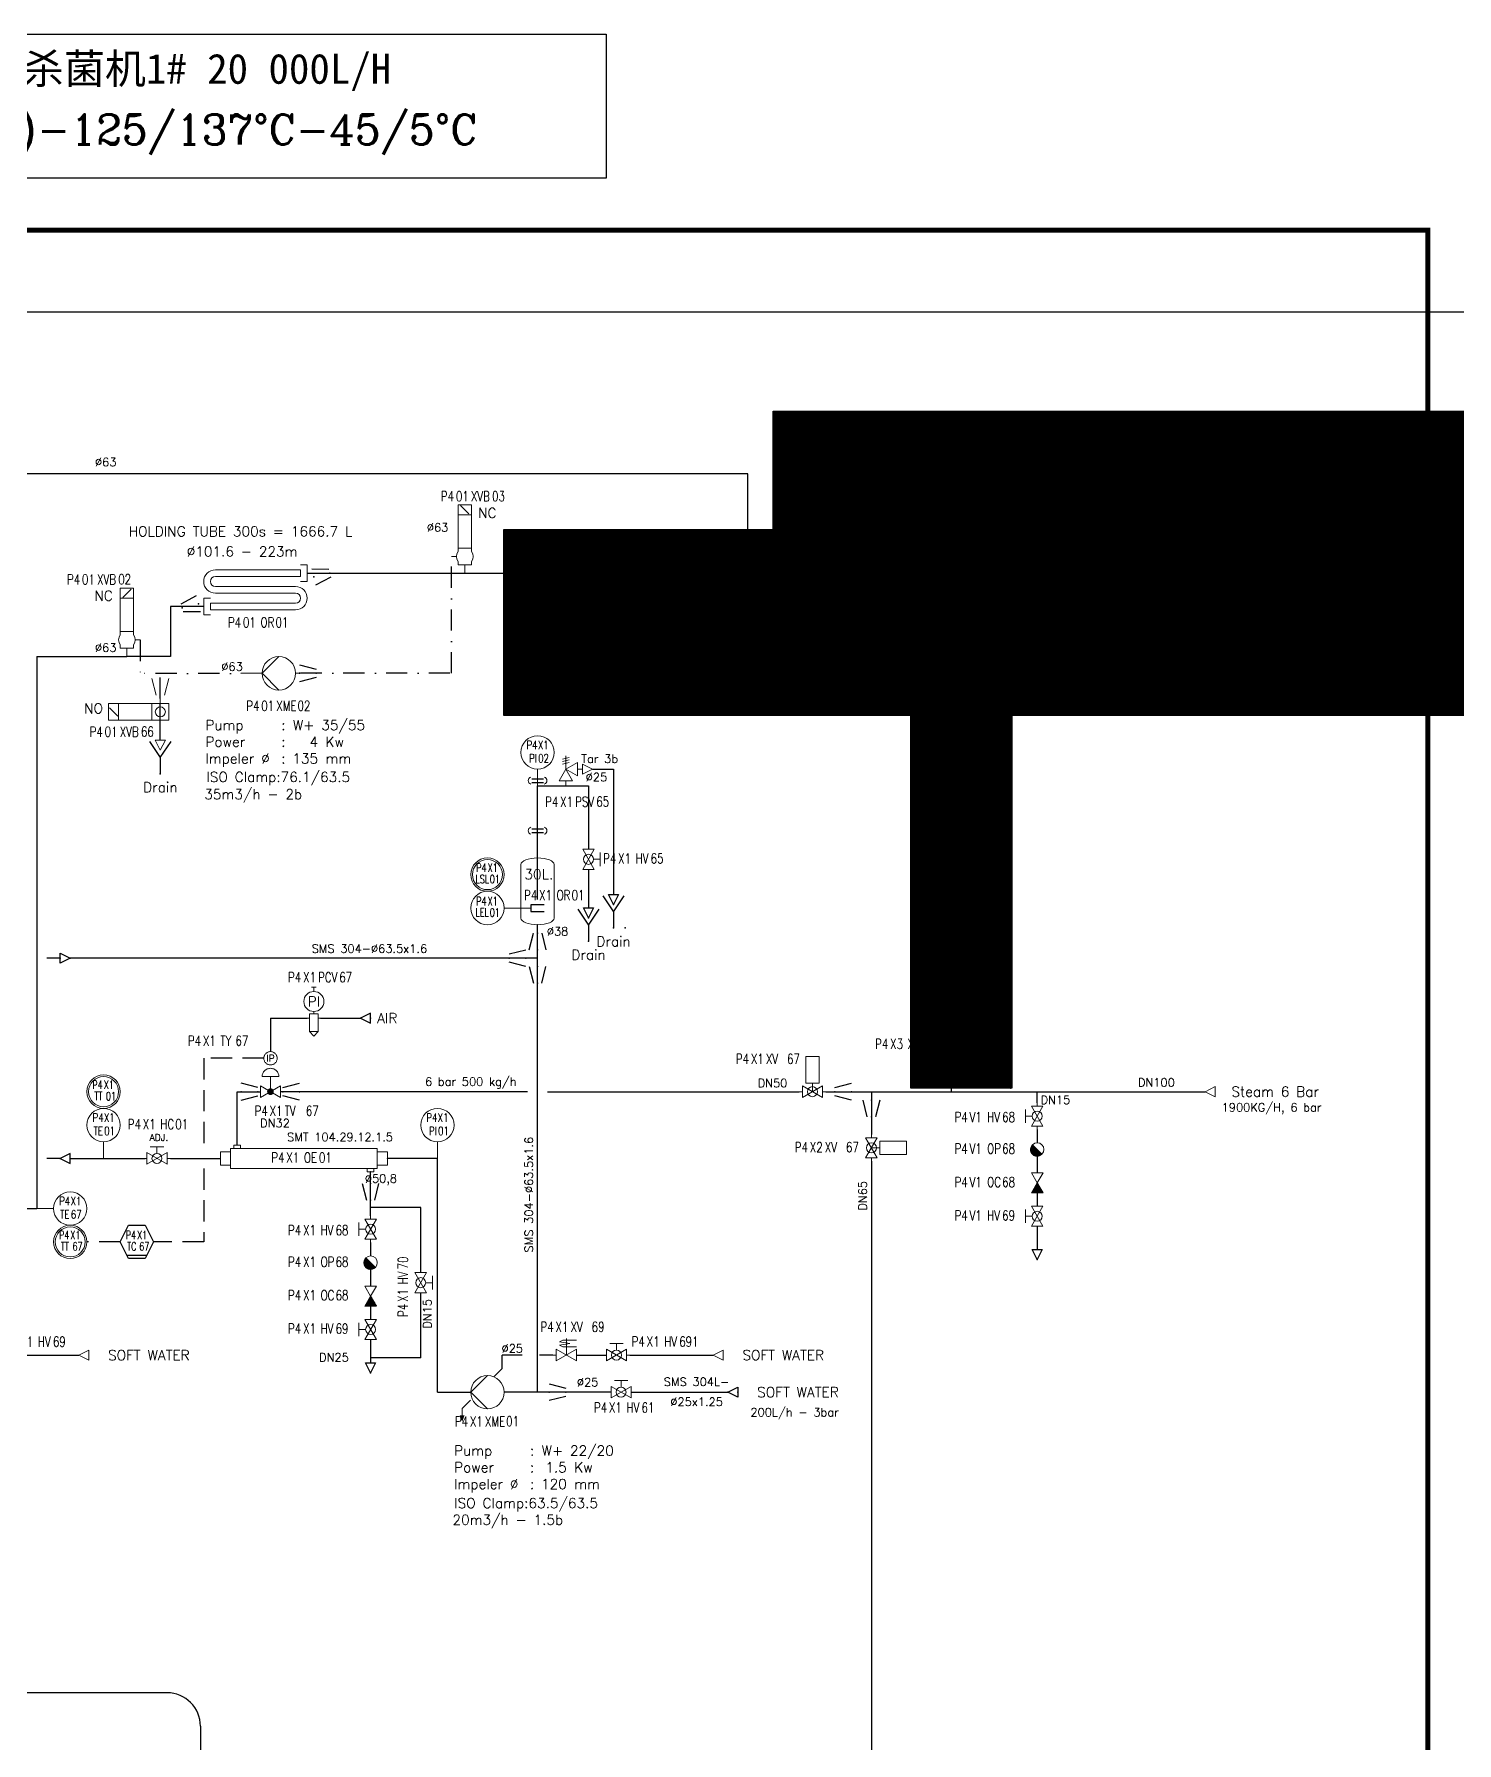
# Model space of a CAD drawing. Header units: inches. Extents: x 12478 to 14012, y 23861 to 24899.
# Drawn here: x 13218 to 13645, y 24368 to 24879 of the extents above; entities that cross this region are included whole.
import ezdxf
from ezdxf.enums import TextEntityAlignment as Align

# ---------------------------------------------------------------- set-up
doc = ezdxf.new("R2010")
doc.units = ezdxf.units.IN
doc.header["$MEASUREMENT"] = 0
for name, pattern in [('ACAD_ISO02W100', [15, 12, -3]), ('CONTINU', [0]), ('DASHDOT2', [12.7, 6.35, -3.175, 0, -3.175]), ('DASHED2', [9.525, 6.35, -3.175])]:
    doc.linetypes.add(name, pattern=pattern)
for name, color, linetype in [('1', 7, 'CONTINU'), ('DIAMETRE', 7, 'Continuous'), ('LIAISON INSTRUMENTATION', 140, 'DASHED2'), ('MATERIEL-DIVERS', 7, 'Continuous'), ('POMPES-PROCESS', 7, 'Continuous'), ('REPERES', 7, 'Continuous'), ('techn-data', 7, 'Continuous'), ('TEXTE', 7, 'Continuous'), ('TEXTES', 7, 'Continuous'), ('TITRE', 7, 'Continuous'), ('TUYAUTERIE-AIR INSTRUMENT', 3, 'Continuous'), ('TUYAUTERIE-EAU', 5, 'Continuous'), ('TUYAUTERIE-EGOUT', 32, 'Continuous'), ('TUYAUTERIE-NEP', 4, 'DASHDOT2'), ('TUYAUTERIE-PROCESS', 30, 'Continuous'), ('TUYAUTERIE-VAPEUR INDUSTRIELLE', 231, 'Continuous'), ('TXT_ENG', 7, 'Continuous'), ('TXT_FR', 7, 'Continuous'), ('VANNES', 7, 'Continuous'), ('ZN', 1, 'Continuous')]:
    doc.layers.add(name, color=color, linetype=linetype)
for name, color, linetype, lineweight in [('19 Pipe Process', 30, 'Continuous', 30), ('20 Pipe Steam Industrial', 231, 'Continuous', 30), ('31 Equipment', 7, 'Continuous', 9), ('33 Instruments Labels', 7, 'Continuous', 9)]:
    doc.layers.add(name, color=color, linetype=linetype, lineweight=lineweight)
doc.layers.get('33 Instruments Labels').off()
doc.layers.get('REPERES').off()
doc.styles.add('ROMANC', font='romanc')
doc.styles.add('ROMANS', font='ROMANS.SHX')

# ---------------------------------------------------------------- blocks, each defined once
blk = doc.blocks.new('SMS-304-63')
at = {"layer": 'techn-data', "style": 'ROMANS'}
blk.add_text('SMS 304-%%C63.5x1.6', height=2.5, dxfattribs=at).set_placement((1.64, 2.84), align=Align.MIDDLE_CENTER)
blk = doc.blocks.new('CR')
at = {"color": 7}
for p, q in [((-2.5, 2.5), (2.5, 1.25)), ((2.5, 1.25), (2.5, 1.25)), ((2.5, -1.25), (-2.5, -2.5))]:
    blk.add_line(p, q, dxfattribs=at)
at = {"color": 7, "extrusion": (-1, 0, 0)}
blk.add_point((-2.5, 0), dxfattribs=at)
at = {"color": 7, "extrusion": (1, 0, 0)}
blk.add_point((2.5, 0), dxfattribs=at)
blk = doc.blocks.new('APV-INS-M-L-TE')
at = {"layer": '31 Equipment', "color": 7}
blk.add_line((0, -5), (0, -10), dxfattribs=at)
blk.add_circle((0, 0), 5, dxfattribs=at)
blk = doc.blocks.new('REPINS')
at = {"layer": 'TEXTES', "style": 'ROMANS', "width": 0.75}
for tag, p in [('ZONE', (-3.3, 1)), ('SOUSZONE', (0.1, 1)), ('NUM', (0.2, -3))]:
    blk.add_attdef(tag, p, '', height=2.5, dxfattribs=at)
blk.add_attdef('ELEMENT', text='', height=2.5, dxfattribs=at).set_placement((-0.2, -3), align=Align.RIGHT)
blk = doc.blocks.new('APV-INS-F-L-TT')
at = {"layer": '31 Equipment'}
for radius in [5, 4.5]:
    blk.add_circle((0, 0), radius, dxfattribs=at)
blk = doc.blocks.new('REPINS2')
at = {"layer": 'TEXTES', "style": 'ROMANS', "width": 0.7}
for tag, p in [('ZONE', (-3.35, 0.8)), ('SOUSZONE', (0.05, 0.8)), ('NUM', (0.7, -2.6))]:
    blk.add_attdef(tag, p, '', height=2.5, dxfattribs=at)
blk.add_attdef('ELEMENT', text='', height=2.5, dxfattribs=at).set_placement((-1.56, -2.59), align=Align.CENTER)
blk = doc.blocks.new('APV-INS-F-PLC-TC')
at = {"layer": '31 Equipment', "lineweight": -3}
for p, q in [((-5, 0), (-2.5, 5)), ((-2.5, -5), (-5, 0)), ((-2.5, 5), (2.5, 5)), ((2.5, 5), (5, 0)), ((5, 0), (2.5, -5)), ((-3, -4), (3, -4)), ((2.5, -5), (-2.5, -5))]:
    blk.add_line(p, q, dxfattribs=at)
blk = doc.blocks.new('FLE23-A')
at = {"color": 7}
for p, q in [((0, 1.5), (-3, 0)), ((-3, 0), (0, -1.5)), ((0, -1.5), (0, 1.5))]:
    blk.add_line(p, q, dxfattribs=at)
at = {"layer": 'MATERIEL-DIVERS', "color": 7, "extrusion": (-1, 0, 0)}
blk.add_point((-3, 0), dxfattribs=at)
at = {"layer": 'MATERIEL-DIVERS', "color": 2}
for p in [(-3, 0), (0, 0)]:
    blk.add_point(p, dxfattribs=at)
at = {"layer": 'MATERIEL-DIVERS', "color": 7, "extrusion": (1, 0, 0)}
blk.add_point((0, 0), dxfattribs=at)
blk = doc.blocks.new('FLE23')
at = {"color": 7}
for p, q in [((0, -1.5), (0, 1.5)), ((0, 1.5), (3, 0)), ((3, 0), (0, -1.5))]:
    blk.add_line(p, q, dxfattribs=at)
at = {"layer": 'MATERIEL-DIVERS', "color": 2}
for p in [(0, 0), (3, 0)]:
    blk.add_point(p, dxfattribs=at)
at = {"layer": 'MATERIEL-DIVERS', "color": 7, "extrusion": (-1, 0, 0)}
blk.add_point((0, 0), dxfattribs=at)
at = {"layer": 'MATERIEL-DIVERS', "color": 7, "extrusion": (1, 0, 0)}
blk.add_point((3, 0), dxfattribs=at)
blk = doc.blocks.new('APV-INS-M-L-PI')
at = {"layer": '31 Equipment', "color": 7}
blk.add_line((0, -5), (0, -10), dxfattribs=at)
blk.add_circle((0, 0), 5, dxfattribs=at)
blk = doc.blocks.new('APV-VLVM-BALL-KHV+MF-1')
at = {"layer": '31 Equipment', "ltscale": 38}
for p, q in [((-3, 0), (-4, 0)), ((3, 0), (4, 0))]:
    blk.add_line(p, q, dxfattribs=at)
at = {"layer": '31 Equipment'}
for p, q in [((-3, 1.734), (-3, -1.734)), ((-3, -1.734), (3, 1.734)), ((3, -1.734), (-3, 1.734)), ((-2, 3.5), (2, 3.5)), ((0, 1.5), (0, 3.5)), ((3, 1.734), (3, -1.734))]:
    blk.add_line(p, q, dxfattribs=at)
blk.add_circle((0, 0), 1.5, dxfattribs=at)
blk = doc.blocks.new('APV-HEX-TUB-11')
at = {"layer": '31 Equipment'}
for p, q in [((3, 2), (0, 2)), ((0, 2), (0, -2)), ((47, 3), (3, 3)), ((3, 3), (3, -3)), ((4, 3), (4, 4)), ((4, 4), (6, 4)), ((6, 4), (6, 3)), ((47, -3), (47, 3)), ((47, 2), (50, 2)), ((50, 2), (50, -2)), ((0, -2), (3, -2)), ((3, -3), (47, -3)), ((44, -4), (44, -3)), ((46, -4), (44, -4)), ((46, -3), (46, -4)), ((50, -2), (47, -2))]:
    blk.add_line(p, q, dxfattribs=at)
at = {"layer": '31 Equipment', "ltscale": 38}
for p in [(0, 0), (5, 4), (50, 0), (45, -4)]:
    blk.add_point(p, dxfattribs=at)
blk = doc.blocks.new('APV-PMP-GEN-CENTR-1')
at = {"layer": '31 Equipment', "ltscale": 38}
for p, q in [((-5, 0), (-7, 0)), ((5, 0), (0, 5)), ((5, 0), (0, -5)), ((5, 0), (7, 0))]:
    blk.add_line(p, q, dxfattribs=at)
blk.add_circle((0, 0), 5, dxfattribs=at)
blk = doc.blocks.new('APV-PNE-GEN-PRESREGL-1')
at = {"layer": '31 Equipment', "color": 7}
for p, q in [((-0.67, 9.33), (0.67, 9.33)), ((0, 8), (0, 9.33)), ((-1.33, 0), (-2, 0)), ((-1.33, -4), (-1.33, 1.33)), ((-1.33, 1.33), (1.33, 1.33)), ((1.33, 1.33), (1.33, -4)), ((1.33, 0), (2, 0)), ((-1.33, -4), (0, -5.33)), ((1.33, -4), (-1.33, -4)), ((0, -5.33), (1.33, -4))]:
    blk.add_line(p, q, dxfattribs=at)
at = {"layer": '31 Equipment'}
blk.add_line((0, 2), (0, 1.33), dxfattribs=at)
blk.add_circle((0, 5), 3, dxfattribs=at)
at = {"layer": '31 Equipment', "style": 'ROMANS'}
blk.add_text('PI', height=3, dxfattribs=at).set_placement((0, 5), align=Align.MIDDLE)
blk = doc.blocks.new('APV-VLV-IPCNV-GEN-1')
at = {"layer": '31 Equipment', "linetype": 'ACAD_ISO02W100', "ltscale": 38}
blk.add_circle((0, 0), 2, dxfattribs=at)
at = {"layer": '31 Equipment', "style": 'ROMANS'}
blk.add_text('IP', height=2, dxfattribs=at).set_placement((0, 0), align=Align.MIDDLE)
blk = doc.blocks.new('APV-VLV-MODUL-2WAY-1')
at = {"layer": '31 Equipment', "ltscale": 38}
for p, q in [((-3, 0), (-4, 0)), ((3, 0), (4, 0))]:
    blk.add_line(p, q, dxfattribs=at)
at = {"layer": '31 Equipment'}
for p, q in [((-3, 1.734), (-3, -1.734)), ((-3, -1.734), (3, 1.734)), ((3, -1.734), (-3, 1.734)), ((3, 1.734), (3, -1.734))]:
    blk.add_line(p, q, dxfattribs=at)
at = {"layer": '31 Equipment', "linetype": 'ACAD_ISO02W100', "ltscale": 38}
for p, q in [((2.5, 4.5), (-2.5, 4.5)), ((0, 1), (0, 4.5))]:
    blk.add_line(p, q, dxfattribs=at)
at = {"layer": '31 Equipment', "const_width": 1}
blk.add_lwpolyline([(-0.5, 0, 1), (0.5, 0, 1)], format="xyb", close=True, dxfattribs=at)
at = {"layer": '31 Equipment', "linetype": 'ACAD_ISO02W100', "ltscale": 38}
blk.add_arc((0, 4.5), 2.5, 0, 180, dxfattribs=at)
blk = doc.blocks.new('APV-TNK-GEN-1')
at = {"layer": '31 Equipment'}
for p, q in [((-5, 18), (-5, 2)), ((5, 2), (5, 18))]:
    blk.add_line(p, q, dxfattribs=at)
for centre, major_axis in [((0, 18), (-5, 0)), ((0, 2), (5, 0))]:
    blk.add_ellipse(centre, major_axis=major_axis, ratio=0.4, start_param=3.141593, end_param=6.283185, dxfattribs=at)
at = {"layer": '31 Equipment', "ltscale": 38}
blk.add_point((0, 0), dxfattribs=at)
blk = doc.blocks.new('APV-INS-M-L-LE2')
at = {"layer": '31 Equipment', "color": 7}
blk.add_line((5, 0), (13, 0), dxfattribs=at)
at = {"layer": '31 Equipment', "lineweight": 25}
blk.add_lwpolyline([(17, 1), (13, 1), (13, 0), (13, -1), (17, -1)], dxfattribs=at)
at = {"layer": '31 Equipment', "color": 7}
blk.add_circle((0, 0), 5, dxfattribs=at)
blk = doc.blocks.new('APV-INS-F-L-LS')
at = {"layer": '31 Equipment'}
for radius in [5, 4.5]:
    blk.add_circle((0, 0), radius, dxfattribs=at)
blk = doc.blocks.new('TEXT-PUMP_caract_ANGLAIS')
at = {"layer": 'techn-data', "style": 'ROMANS'}
for s, p in [('Pump', (-22, 9)), ('Power', (-22, 4)), ('Kw', (14, 4)), ('Impeler %%C', (-22, -1)), ('mm', (14, -1))]:
    blk.add_text(s, height=3, dxfattribs=at).set_placement(p)
for p in [(2, 9), (2, 4), (2, -1)]:
    blk.add_text(':', height=3, dxfattribs=at).set_placement(p, align=Align.RIGHT)
blk.add_attdef('Type', (4.23, 9), '', height=3, dxfattribs=at)
for tag, p in [('Pui', (11.76, 4)), ('Dia', (11.76, -1))]:
    blk.add_attdef(tag, text='', height=3, dxfattribs=at).set_placement(p, align=Align.RIGHT)
blk = doc.blocks.new('REPNORM1')
at = {"layer": 'TEXTES', "style": 'ROMANS', "width": 0.75}
for tag, p in [('ZONE', (-9.75, -1.25)), ('SOUSZONE', (-5.25, -1.25)), ('ELEMENT', (-0.75, -1.25)), ('NUM', (5.59, -1.22))]:
    blk.add_attdef(tag, p, '', height=3, dxfattribs=at)
blk = doc.blocks.new('REPNORM')
at = {"layer": 'TEXTES', "style": 'ROMANS', "width": 0.75}
for tag, p in [('ZONE', (-9.75, -1.25)), ('SOUSZONE', (-5.25, -1.25)), ('ELEMENT', (0, -1.25)), ('NUM', (4.5, -1.25))]:
    blk.add_attdef(tag, p, '', height=3, dxfattribs=at)
blk = doc.blocks.new('APV-OTH-GEN-HOLDTUB-1')
at = {"layer": '31 Equipment', "color": 7}
for p, q in [((-28.94, 12.48), (-31, 12.48)), ((-31, 12.48), (-31, 7.52)), ((-28.94, 11), (-3.5, 11)), ((-28.94, 9), (-28.94, 11)), ((-31, 7.52), (-28.94, 7.52)), ((-28.94, 9), (-3.5, 9)), ((-27.5, 6), (-3.5, 6)), ((-27.5, 4), (-3.5, 4)), ((-2.06, 1), (-27.5, 1)), ((0, 2.48), (-2.06, 2.48)), ((-2.06, 1), (-2.06, -1)), ((0, -2.48), (0, 2.48)), ((-2.06, -1), (-27.5, -1)), ((-2.06, -2.48), (0, -2.48))]:
    blk.add_line(p, q, dxfattribs=at)
for centre, radius, start, end in [((-3.5, 7.5), 3.5, 270, 90), ((-27.5, 2.5), 3.5, 90, 270), ((-3.5, 7.5), 1.5, 270, 90), ((-27.5, 2.5), 1.5, 90, 270)]:
    blk.add_arc(centre, radius, start, end, dxfattribs=at)
blk = doc.blocks.new('APV-FCE-RELV-SI2-1')
at = {"layer": '31 Equipment', "color": 7}
for p, q in [((0, 0), (-2, -3.5)), ((3.5, 2), (0, 0)), ((0, 0), (3.5, -2)), ((2, -3.5), (0, 0)), ((3.5, -2), (3.5, 2)), ((3.5, 0), (5, 0)), ((5, -1.5), (5, 1.5)), ((5, 1.5), (8, 0)), ((8, 0), (5, -1.5)), ((-2, -3.5), (2, -3.5)), ((0, -3.5), (0, -5))]:
    blk.add_line(p, q, dxfattribs=at)
at = {"layer": '31 Equipment'}
for p, q in [((1, 3.5), (-1, 3)), ((1, 2.75), (-1, 2.25)), ((1, 2), (-1, 1.5)), ((0, 0), (0, 4))]:
    blk.add_line(p, q, dxfattribs=at)
blk = doc.blocks.new('APV-FTG-CONX-CLAMP-1')
at = {"layer": '31 Equipment', "lineweight": 30}
for p, q in [((0, -1.75), (0, 1.75)), ((1, 1.75), (1, -1.75))]:
    blk.add_line(p, q, dxfattribs=at)
at = {"layer": '31 Equipment'}
for centre, start, end in [((0.56, 1.73), 15.7498, 164.2502), ((0.56, -1.73), 195.7498, 344.2502)]:
    blk.add_arc(centre, 1.09, start, end, dxfattribs=at)
blk = doc.blocks.new('EGOUT')
at = {"color": 7}
for p, q in [((-3.2, 9.61), (0, 4.81)), ((0, 4.81), (3.2, 9.61)), ((0, 4.81), (0, 0))]:
    blk.add_line(p, q, dxfattribs=at)
at = {"color": 7, "extrusion": (0, -1, 0)}
blk.add_point((0, 0), dxfattribs=at)
at = {"layer": 'POMPES-PROCESS', "style": 'ROMANS'}
blk.add_attdef('EGOUT', text='', height=3, dxfattribs=at).set_placement((0, -4), align=Align.MIDDLE)
blk = doc.blocks.new('APV-FCE-GEN-STMTRAP-1')
at = {"layer": '31 Equipment'}
h = blk.add_hatch(dxfattribs=at)
h.set_pattern_fill('ANSI31', color=256, scale=0.01, style=0)
h.set_pattern_definition([(45, (-4, 0), (-0.02245064, 0.02245064), [])])
h.paths.add_polyline_path([(1.41, 1.42), (-1.42, -1.41, 1.002832)])
at = {"layer": '31 Equipment', "linetype": 'ACAD_ISO02W100', "ltscale": 38}
for p, q in [((-2, 0), (-4, 0)), ((2, 0), (4, 0))]:
    blk.add_line(p, q, dxfattribs=at)
at = {"layer": '31 Equipment', "color": 7}
blk.add_line((1.41, 1.42), (-1.42, -1.41), dxfattribs=at)
for start, end in [(45.2431, 224.7569), (224.8381, 45.1623)]:
    blk.add_arc((0, 0), 2, start, end, dxfattribs=at)
blk = doc.blocks.new('APV-FCE-NRV-GEN-1')
at = {"layer": '31 Equipment'}
h = blk.add_hatch(dxfattribs=at)
h.set_pattern_fill('ANSI31', color=256, scale=0.01, style=0)
h.set_pattern_definition([(45, (0, 0), (-0.02245064, 0.02245064), [])])
h.paths.add_polyline_path([(3, 1.75), (3, -1.75), (0, 0)])
at = {"layer": '31 Equipment', "linetype": 'ACAD_ISO02W100', "ltscale": 38}
for p, q in [((-3, 0), (-5, 0)), ((0, 0), (-3, 1.75)), ((-3, 1.75), (-3, -1.75)), ((0, 0), (-3, -1.75)), ((0, 0), (3, 1.75)), ((0, 0), (3, -1.75)), ((3, 1.75), (3, -1.75)), ((3, 0), (5, 0))]:
    blk.add_line(p, q, dxfattribs=at)
blk = doc.blocks.new('APV-SIGN-ARW-FLOW-1')
at = {"layer": '31 Equipment'}
for p, q in [((-1.5, -1.5), (-1.5, 1.5)), ((-1.5, 1.5), (1.5, 0)), ((1.5, 0), (-1.5, -1.5))]:
    blk.add_line(p, q, dxfattribs=at)
blk = doc.blocks.new('APV-PMP-GEN-FLUSH-1')
at = {"layer": '31 Equipment', "color": 7}
for p, q in [((-3.54, 3.54), (-6, 6)), ((5.99, -6), (3.53, -3.54))]:
    blk.add_line(p, q, dxfattribs=at)
at = {"layer": '31 Equipment', "linetype": 'ACAD_ISO02W100', "ltscale": 38}
blk.add_line((6, -6), (6, -8), dxfattribs=at)
at = {"layer": '31 Equipment'}
blk.add_lwpolyline([(6, -10, 0, 1.5, 0), (6, -8, 1.5, 1.5, 0)], format="xyseb", dxfattribs=at)
blk = doc.blocks.new('APV-VLV-SOLV-22-1')
at = {"layer": '31 Equipment', "ltscale": 38}
for p, q in [((-3, 0), (-4, 0)), ((3, 0), (4, 0))]:
    blk.add_line(p, q, dxfattribs=at)
at = {"layer": '31 Equipment'}
for p, q in [((-3, 1.734), (-3, -1.734)), ((-3, -1.734), (3, 1.734)), ((3, -1.734), (-3, 1.734)), ((3, 1.734), (3, -1.734))]:
    blk.add_line(p, q, dxfattribs=at)
at = {"layer": '31 Equipment', "linetype": 'ACAD_ISO02W100', "ltscale": 38}
for p, q in [((-1, 4.5), (-2, 4)), ((-2, 4), (1, 3.5)), ((-2, 3), (1, 3.5)), ((-1, 2.5), (-2, 3)), ((3, 4.5), (-1, 4.5)), ((3, 2.5), (-1, 2.5)), ((0, 0), (0, 5))]:
    blk.add_line(p, q, dxfattribs=at)
blk = doc.blocks.new('APV-VLV-BALL-KHV+MF-3')
at = {"layer": '31 Equipment', "ltscale": 38}
for p, q in [((-3, 0), (-4, 0)), ((0, 0), (0, 2.5)), ((3, 0), (4, 0))]:
    blk.add_line(p, q, dxfattribs=at)
at = {"layer": '31 Equipment'}
for p, q in [((-3, 1.734), (-3, -1.734)), ((-3, -1.734), (3, 1.734)), ((3, -1.734), (-3, 1.734)), ((3, 1.734), (3, -1.734))]:
    blk.add_line(p, q, dxfattribs=at)
at = {"layer": '31 Equipment', "ltscale": 38}
blk.add_lwpolyline([(-2, 2.5), (2, 2.5), (2, 10.5), (-2, 10.5)], close=True, dxfattribs=at)
at = {"layer": '31 Equipment'}
blk.add_circle((0, 0), 1.5, dxfattribs=at)
blk = doc.blocks.new('APV-VLVM-BFLY-SVS-1')
at = {"layer": '31 Equipment', "ltscale": 38}
for p, q in [((-2.5, 0), (-4, 0)), ((2.5, 2.5), (-2.5, 2.5)), ((-2.5, 2.5), (-2.5, -2.5)), ((-2, 4), (2, 4)), ((0, 2.5), (0, 4)), ((2.5, -2.5), (2.5, 2.5)), ((2.5, 0), (4, 0)), ((-2.5, -2.5), (2.5, -2.5))]:
    blk.add_line(p, q, dxfattribs=at)
at = {"layer": '31 Equipment'}
for p, q in [((-3, 2), (-3, -2)), ((3, -2), (3, 2))]:
    blk.add_line(p, q, dxfattribs=at)
at = {"layer": '31 Equipment', "ltscale": 38}
blk.add_circle((0, 0), 1.5, dxfattribs=at)
blk = doc.blocks.new('APV-INS-POS-GEN-1')
at = {"layer": '31 Equipment', "color": 5}
blk.add_circle((0, 0), 1, dxfattribs=at)
blk = doc.blocks.new('APV-VLV-SSEAT-SW41-3')
at = {"layer": '31 Equipment', "ltscale": 38}
for p, q in [((1.25, 15.25), (-1.25, 12.75)), ((-2, 2.5), (-2, 1.5)), ((2, 2.5), (2, 1.5)), ((2.5, 0), (4, 0)), ((-2, -2.5), (-2, -1.5)), ((2, -2.5), (-2, -2.5)), ((-2, -2.5), (2, -2.5)), ((0, -2.5), (0, -5)), ((2, -2.5), (2, -1.5))]:
    blk.add_line(p, q, dxfattribs=at)
for points in [[(-2, 12.5), (2, 12.5), (2, 15.5), (-2, 15.5)], [(-2, 2.5), (2, 2.5), (2, 12.5), (-2, 12.5)]]:
    blk.add_lwpolyline(points, close=True, dxfattribs=at)
for start, end in [(143.1301, 216.8699), (323.1301, 36.8699)]:
    blk.add_arc((0, 0), 2.5, start, end, dxfattribs=at)
blk = doc.blocks.new('APV-FCE-GEN-REDCON-1')
at = {"layer": '31 Equipment', "color": 7}
for p, q in [((-2.5, 2.5), (2.5, 1.25)), ((2.5, 1.25), (2.5, 1.25)), ((2.5, -1.25), (-2.5, -2.5))]:
    blk.add_line(p, q, dxfattribs=at)
blk = doc.blocks.new('APV-VLV-BFLY-SV-4')
at = {"layer": '31 Equipment', "ltscale": 38}
for p, q in [((1.25, 15.25), (-1.25, 12.75)), ((2.5, 2.5), (-2.5, 2.5)), ((-2.5, 2.5), (-2.5, -2.5)), ((2.5, -2.5), (2.5, 2.5)), ((-2.5, -2.5), (2.5, -2.5))]:
    blk.add_line(p, q, dxfattribs=at)
at = {"layer": '31 Equipment'}
for p, q in [((-4, 0), (-2.5, 0)), ((2.5, 0), (4, 0))]:
    blk.add_line(p, q, dxfattribs=at)
at = {"layer": '31 Equipment', "lineweight": 30}
blk.add_line((-2.5, 0), (2.5, 0), dxfattribs=at)
at = {"layer": '31 Equipment', "ltscale": 38}
for points in [[(-2.5, 12.5), (2.5, 12.5), (2.5, 15.5), (-2.5, 15.5)], [(-2.5, 2.5), (2.5, 2.5), (2.5, 12.5), (-2.5, 12.5)]]:
    blk.add_lwpolyline(points, close=True, dxfattribs=at)
blk.add_circle((0, 0), 1.5, dxfattribs=at)

msp = doc.modelspace()

# ---------------------------------------------------------------- hatches: boundary and pattern name
at = {"layer": '1'}
h = msp.add_hatch(dxfattribs=at)
h.set_pattern_fill('ANSI31', color=4)
h.paths.add_polyline_path([(13654.99, 24381), (13654.99, 24675.24), (13359.16, 24675.24), (13359.16, 24730.94), (13439.9, 24730.94), (13439.9, 24766.31), (14012.17, 24766.31), (14012.17, 24381)])
h = msp.add_hatch(dxfattribs=at)
h.set_pattern_fill('ANSI31', color=4)
h.paths.add_polyline_path([(13481.09, 24675.24), (13511.34, 24675.24), (13511.34, 24563.57), (13481.09, 24563.57)])

# ---------------------------------------------------------------- linework, layer by layer
at = {"color": 7, "extrusion": (0, -1, 0)}
msp.add_point((13395.54, 24611.64), dxfattribs=at)
at = {"layer": '1', "color": 4}
for points in [[(13654.99, 24381), (13654.99, 24675.24), (13359.16, 24675.24), (13359.16, 24730.94), (13439.9, 24730.94), (13439.9, 24766.31), (14012.17, 24766.31), (14012.17, 24381)], [(13481.09, 24675.24), (13511.34, 24675.24), (13511.34, 24563.57), (13481.09, 24563.57)]]:
    msp.add_lwpolyline(points, close=True, dxfattribs=at)
at = {"layer": '19 Pipe Process'}
msp.add_lwpolyline([(13009.26, 24796.1), (13900.36, 24796.1)], dxfattribs=at)
at = {"layer": '20 Pipe Steam Industrial'}
for p, q in [((13334.28, 24527.86), (13319.28, 24527.86)), ((13334.28, 24508.36), (13334.28, 24527.86)), ((13334.28, 24482.86), (13334.28, 24502.36)), ((13334.28, 24482.86), (13319.28, 24482.86))]:
    msp.add_line(p, q, dxfattribs=at)
at = {"layer": '31 Equipment'}
msp.add_lwpolyline([(13367.84, 24725.22), (13403, 24725.22), (13403, 24686.91), (13367.84, 24686.91)], close=True, dxfattribs=at)
at = {"layer": 'LIAISON INSTRUMENTATION'}
for p, q in [((13287.28, 24572.56), (13269.28, 24572.56)), ((13269.28, 24572.56), (13269.28, 24545.56)), ((13269.28, 24539.56), (13269.28, 24517.56)), ((13244.28, 24517.56), (13234.28, 24517.56)), ((13269.28, 24517.56), (13254.28, 24517.56))]:
    msp.add_line(p, q, dxfattribs=at)
at = {"layer": 'MATERIEL-DIVERS'}
msp.add_lwpolyline([(13389.83, 24879.25), (13389.83, 24836.13), (13059.27, 24836.13), (13059.27, 24879.25)], close=True, dxfattribs=at)
at = {"layer": 'TUYAUTERIE-AIR INSTRUMENT'}
for p, q in [((13289.28, 24584.56), (13300.28, 24584.56)), ((13289.28, 24584.56), (13289.28, 24574.56)), ((13304.28, 24584.56), (13316.28, 24584.56))]:
    msp.add_line(p, q, dxfattribs=at)
at = {"layer": 'TUYAUTERIE-EAU'}
for p, q in [((13385.73, 24659.14), (13392.04, 24659.14)), ((13392.04, 24659.14), (13392.04, 24621.64)), ((13369.28, 24620.14), (13369.28, 24654.14)), ((13369.28, 24654.14), (13384.54, 24654.14)), ((13384.54, 24654.14), (13384.54, 24635.14)), ((13384.54, 24629.14), (13384.54, 24617.64)), ((13369.28, 24602.56), (13369.28, 24612.56)), ((13226.28, 24602.56), (13222.28, 24602.56)), ((13369.26, 24602.56), (13229.28, 24602.56)), ((13369.26, 24472.56), (13369.26, 24602.56)), ((13226.28, 24542.56), (13222.28, 24542.56)), ((13229.28, 24542.56), (13251.78, 24542.56)), ((13259.28, 24542.56), (13274.28, 24542.56)), ((13339.26, 24542.56), (13324.28, 24542.56)), ((13339.26, 24472.56), (13339.26, 24542.56)), ((13211.57, 24483.64), (13231.88, 24483.64)), ((13358.69, 24479.67), (13358.69, 24483.67)), ((13364.69, 24483.67), (13358.69, 24483.67)), ((13373.9, 24483.67), (13369.82, 24483.67)), ((13380.9, 24483.67), (13389.9, 24483.67)), ((13396.9, 24483.67), (13421.9, 24483.67)), ((13339.28, 24472.56), (13349.28, 24472.56)), ((13391.26, 24472.56), (13359.28, 24472.56)), ((13397.28, 24472.56), (13426.26, 24472.56))]:
    msp.add_line(p, q, dxfattribs=at)
at = {"layer": 'TUYAUTERIE-EGOUT'}
msp.add_line((13256.28, 24667.79), (13256.28, 24675.29), dxfattribs=at)
at = {"layer": 'TUYAUTERIE-NEP'}
for p, q in [((13343.49, 24687.84), (13343.49, 24722.84)), ((13250.28, 24697.84), (13250.28, 24687.83)), ((13286.78, 24687.84), (13250.28, 24687.83)), ((13256.28, 24680.29), (13256.28, 24687.79)), ((13343.04, 24687.84), (13296.78, 24687.84))]:
    msp.add_line(p, q, dxfattribs=at)
at = {"layer": 'TUYAUTERIE-PROCESS'}
for p, q in [((13432.28, 24747.56), (13149.28, 24747.56)), ((13432.28, 24717.84), (13432.28, 24747.56)), ((13300.28, 24717.84), (13347.49, 24717.84)), ((13347.49, 24717.84), (13372.26, 24717.84)), ((13397.26, 24717.84), (13432.28, 24717.84)), ((13269.28, 24707.84), (13259.28, 24707.84)), ((13259.28, 24707.84), (13259.28, 24692.84)), ((13219.28, 24692.84), (13219.28, 24527.56)), ((13219.28, 24692.84), (13246.28, 24692.84)), ((13259.28, 24692.84), (13246.28, 24692.84)), ((13372.26, 24692.84), (13372.26, 24681.56)), ((13397.26, 24692.84), (13697.28, 24692.84)), ((13372.26, 24681.56), (13687.28, 24681.56)), ((13159.28, 24527.56), (13219.28, 24527.56)), ((13258.28, 24382.56), (13139.28, 24382.56)), ((13268.28, 24372.56), (13268.28, 24302.56))]:
    msp.add_line(p, q, dxfattribs=at)
msp.add_arc((13258.28, 24372.56), 10, 0, 90, dxfattribs=at)
at = {"layer": 'TUYAUTERIE-VAPEUR INDUSTRIELLE'}
for p, q in [((13493.28, 24696.27), (13493.28, 24738.56)), ((13971.9, 24738.56), (13493.28, 24738.56)), ((13493.28, 24684.24), (13493.28, 24690.54)), ((13493.28, 24581.48), (13493.28, 24678.47)), ((13493.28, 24562.56), (13493.28, 24573.48)), ((13279.28, 24562.56), (13286.3, 24562.56)), ((13279.28, 24546.56), (13279.28, 24562.56)), ((13366.26, 24562.56), (13292.28, 24562.56)), ((13372.26, 24562.56), (13447.61, 24562.56)), ((13455.61, 24562.56), (13534.21, 24562.56)), ((13469.28, 24562.56), (13469.28, 24549.75)), ((13518.95, 24559.24), (13518.95, 24562.56)), ((13534.21, 24562.56), (13569.28, 24562.56)), ((13518.95, 24551.24), (13518.95, 24547.24)), ((13469.28, 24541.75), (13469.28, 24312.56)), ((13518.95, 24543.24), (13518.95, 24538.24)), ((13319.28, 24525.35), (13319.28, 24538.56)), ((13518.95, 24532.24), (13518.95, 24528.24)), ((13518.95, 24522.24), (13518.95, 24515.24)), ((13319.28, 24517.35), (13319.28, 24513.35)), ((13319.28, 24509.35), (13319.28, 24504.35)), ((13319.28, 24498.35), (13319.28, 24494.35)), ((13319.28, 24488.35), (13319.28, 24481.35))]:
    msp.add_line(p, q, dxfattribs=at)
at = {"layer": 'ZN', "const_width": 1.5}
msp.add_lwpolyline([(12478.5, 24597.54), (13028.76, 24597.54), (13028.76, 24820.54), (13635.97, 24820.54), (13635.97, 24350.51), (13547.76, 24350.51), (13547.76, 23862.15), (12478.5, 23862.15)], close=True, dxfattribs=at)

# ---------------------------------------------------------------- block references
at = {"layer": '31 Equipment', "xscale": -1}
for name, p in [('APV-OTH-GEN-HOLDTUB-1', (13269.28, 24707.84)), ('APV-PMP-GEN-CENTR-1', (13291.78, 24687.84)), ('APV-PMP-GEN-FLUSH-1', (13352.69, 24473.67))]:
    msp.add_blockref(name, p, dxfattribs=at)
at = {"layer": '31 Equipment'}
for name, p in [('APV-VLVM-BFLY-SVS-1', (13372.26, 24717.84)), ('APV-VLVM-BFLY-SVS-1', (13397.26, 24717.84)), ('APV-VLVM-BFLY-SVS-1', (13372.26, 24692.84)), ('APV-VLVM-BFLY-SVS-1', (13397.26, 24692.84)), ('APV-TNK-GEN-1', (13369.28, 24612.56)), ('APV-INS-F-L-TT', (13239.28, 24562.56)), ('APV-INS-M-L-TE', (13239.28, 24552.56)), ('APV-INS-M-L-PI', (13339.28, 24552.56)), ('APV-VLVM-BALL-KHV+MF-1', (13255.28, 24542.56)), ('APV-HEX-TUB-11', (13274.28, 24542.56)), ('APV-VLV-SOLV-22-1', (13377.9, 24483.67)), ('APV-VLVM-BALL-KHV+MF-1', (13392.9, 24483.67)), ('APV-VLVM-BALL-KHV+MF-1', (13394.28, 24472.56))]:
    msp.add_blockref(name, p, dxfattribs=at)
at = {"layer": '31 Equipment', "linetype": 'ACAD_ISO02W100', "ltscale": 38, "rotation": 90.00000000000001}
msp.add_blockref('APV-VLV-BFLY-SV-4', (13256.28, 24676.28), dxfattribs=at)
at = {"layer": '31 Equipment'}
for name, p, rotation in [('APV-VLVM-BALL-KHV+MF-1', (13384.54, 24632.14), 270.0001520394957), ('APV-SIGN-ARW-FLOW-1', (13570.78, 24562.56), 180), ('APV-VLVM-BALL-KHV+MF-1', (13518.95, 24555.24), 90), ('APV-FCE-GEN-STMTRAP-1', (13518.95, 24545.24), 270), ('APV-FCE-NRV-GEN-1', (13518.95, 24535.24), 270), ('APV-VLVM-BALL-KHV+MF-1', (13518.95, 24525.24), 90), ('APV-VLVM-BALL-KHV+MF-1', (13319.28, 24521.35), 90), ('APV-FCE-GEN-STMTRAP-1', (13319.28, 24511.35), 270), ('APV-FCE-NRV-GEN-1', (13319.28, 24501.35), 270), ('APV-VLVM-BALL-KHV+MF-1', (13319.28, 24491.35), 90), ('APV-SIGN-ARW-FLOW-1', (13233.38, 24483.64), 180), ('APV-SIGN-ARW-FLOW-1', (13423.4, 24483.67), 180), ('APV-PMP-GEN-CENTR-1', (13354.28, 24472.56), 180)]:
    msp.add_blockref(name, p, dxfattribs=dict(at, rotation=rotation))
at = {"layer": '31 Equipment', "xscale": -1, "rotation": 270}
msp.add_blockref('APV-VLVM-BALL-KHV+MF-1', (13334.28, 24505.36), dxfattribs=at)
at = {"layer": '33 Instruments Labels'}
for name, p in [('APV-INS-POS-GEN-1', (13385.16, 24717.84)), ('APV-INS-F-L-TT', (13229.28, 24517.56)), ('APV-INS-F-PLC-TC', (13249.28, 24517.56))]:
    msp.add_blockref(name, p, dxfattribs=at)
at = {"layer": '33 Instruments Labels', "rotation": 270}
for name, p in [('APV-INS-POS-GEN-1', (13372.26, 24704.93)), ('APV-INS-POS-GEN-1', (13397.26, 24704.93)), ('APV-INS-M-L-TE', (13229.28, 24527.56))]:
    msp.add_blockref(name, p, dxfattribs=at)
at = {"layer": 'MATERIEL-DIVERS'}
for name, p, rotation in [('CR', (13304.65, 24717.28), 13.61480148785065), ('CR', (13265.29, 24708.08), 194.028829418248), ('APV-FCE-GEN-REDCON-1', (13256.28, 24683.79), 270), ('APV-SIGN-ARW-FLOW-1', (13256.28, 24666.29), 270), ('FLE23', (13384.54, 24617.64), 270), ('FLE23', (13392.04, 24621.64), 270), ('CR', (13369.28, 24607.56), 90), ('CR', (13363.28, 24602.56), 180), ('CR', (13295.48, 24562.56), 180), ('CR', (13460.85, 24562.56), 180), ('CR', (13469.28, 24557.56), 270), ('FLE23', (13518.95, 24515.26), 270), ('FLE23', (13319.28, 24481.37), 270), ('FLE23', (13429.26, 24472.56), 180)]:
    msp.add_blockref(name, p, dxfattribs=dict(at, rotation=rotation))
for name, p in [('CR', (13300.43, 24687.84)), ('APV-FCE-RELV-SI2-1', (13377.73, 24659.14)), ('APV-INS-F-L-LS', (13354.28, 24627.56)), ('APV-INS-M-L-LE2', (13354.28, 24617.56)), ('FLE23', (13226.28, 24602.56)), ('APV-PNE-GEN-PRESREGL-1', (13302.28, 24584.56)), ('FLE23-A', (13229.28, 24542.56)), ('CR', (13375.28, 24472.56))]:
    msp.add_blockref(name, p, dxfattribs=at)
at = {"layer": 'MATERIEL-DIVERS', "xscale": -1}
msp.add_blockref('APV-INS-M-L-PI', (13369.28, 24664.14), dxfattribs=at)
at = {"layer": 'MATERIEL-DIVERS'}
for p in [(13256.28, 24657.79), (13392.04, 24611.64), (13384.54, 24607.64)]:
    msp.add_blockref('EGOUT', p, dxfattribs=at).add_auto_attribs({'EGOUT': 'Drain'})
at = {"layer": 'MATERIEL-DIVERS', "xscale": -1}
for name, p, rotation in [('APV-FTG-CONX-CLAMP-1', (13369.28, 24655.14), 270), ('APV-FTG-CONX-CLAMP-1', (13369.28, 24640.14), 270), ('CR', (13369.28, 24597.56), 90), ('CR', (13493.28, 24567.56), 270), ('CR', (13282.97, 24562.56), 180), ('CR', (13319.28, 24532.59), 90)]:
    msp.add_blockref(name, p, dxfattribs=dict(at, rotation=rotation))
at = {"layer": 'REPERES'}
for name, p, values in [('REPNORM1', (13350.06, 24740.6), {'ZONE': 'P4', 'SOUSZONE': '01', 'ELEMENT': 'XVB', 'NUM': '03'}), ('REPNORM1', (13385.88, 24727.9), {'ZONE': 'P4', 'SOUSZONE': '01', 'ELEMENT': 'HW', 'NUM': '02'}), ('REPNORM1', (13370.47, 24723.29), {'ZONE': 'P4', 'SOUSZONE': '01', 'ELEMENT': 'HV01'}), ('REPNORM1', (13401.78, 24723.29), {'ZONE': 'P4', 'SOUSZONE': '01', 'ELEMENT': 'HV02'}), ('REPNORM1', (13238.07, 24715.72), {'ZONE': 'P4', 'SOUSZONE': '01', 'ELEMENT': 'XVB', 'NUM': '02'}), ('REPNORM1', (13424.35, 24713.23), {'ZONE': 'P4', 'SOUSZONE': '01', 'ELEMENT': 'ZS05'}), ('REPNORM1', (13424.35, 24708.13), {'ZONE': 'P4', 'SOUSZONE': '01', 'ELEMENT': 'ZS06'}), ('REPNORM1', (13424.35, 24703.4), {'ZONE': 'P4', 'SOUSZONE': '01', 'ELEMENT': 'ZS07'}), ('REPNORM', (13286.28, 24702.84), {'ZONE': 'P4', 'SOUSZONE': '01', 'ELEMENT': 'OR', 'NUM': '01'}), ('REPNORM1', (13370.71, 24688.12), {'ZONE': 'P4', 'SOUSZONE': '01', 'ELEMENT': 'HV03'}), ('REPNORM1', (13400.93, 24688.48), {'ZONE': 'P4', 'SOUSZONE': '01', 'ELEMENT': 'HV04'}), ('REPNORM1', (13291.78, 24677.84), {'ZONE': 'P4', 'SOUSZONE': '01', 'ELEMENT': 'XME', 'NUM': '02'}), ('REPNORM1', (13244.86, 24670.1), {'ZONE': 'P4', 'SOUSZONE': '01', 'ELEMENT': 'XVB', 'NUM': '66'}), ('REPINS', (13369.28, 24664.14), {'ZONE': 'P4', 'SOUSZONE': 'X1', 'ELEMENT': 'PI', 'NUM': '02'}), ('REPNORM1', (13381.28, 24649.14), {'ZONE': 'P4', 'SOUSZONE': 'X1', 'ELEMENT': 'PSV', 'NUM': '65'}), ('REPNORM', (13398.66, 24632.15), {'ZONE': 'P4', 'SOUSZONE': 'X1', 'ELEMENT': 'HV', 'NUM': '65'}), ('REPINS2', (13354.28, 24627.56), {'ZONE': 'P4', 'SOUSZONE': 'X1', 'NUM': '01', 'ELEMENT': 'LSL'}), ('REPNORM', (13374.99, 24621.15), {'ZONE': 'P4', 'SOUSZONE': 'X1', 'ELEMENT': 'OR', 'NUM': '01'}), ('REPINS2', (13354.28, 24617.56), {'ZONE': 'P4', 'SOUSZONE': 'X1', 'NUM': '01', 'ELEMENT': 'LEL'}), ('REPNORM1', (13304.28, 24596.56), {'ZONE': 'P4', 'SOUSZONE': 'X1', 'ELEMENT': 'PCV', 'NUM': '67'}), ('REPNORM', (13274.28, 24577.56), {'ZONE': 'P4', 'SOUSZONE': 'X1', 'ELEMENT': 'TY', 'NUM': '67'}), ('REPNORM', (13480.14, 24576.61), {'ZONE': 'P4', 'SOUSZONE': 'X3', 'ELEMENT': 'XV', 'NUM': '67'}), ('REPNORM1', (13438.43, 24572.1), {'ZONE': 'P4', 'SOUSZONE': 'X1', 'ELEMENT': 'XV', 'NUM': '67'}), ('REPINS2', (13239.28, 24562.56), {'ZONE': 'P4', 'SOUSZONE': 'X1', 'NUM': '01', 'ELEMENT': 'TT'}), ('REPNORM1', (13294.28, 24556.56), {'ZONE': 'P4', 'SOUSZONE': 'X1', 'ELEMENT': 'TV', 'NUM': '67'}), ('REPNORM', (13503.95, 24554.71), {'ZONE': 'P4', 'SOUSZONE': 'V1', 'ELEMENT': 'HV', 'NUM': '68'}), ('REPINS', (13239.28, 24552.56), {'ZONE': 'P4', 'SOUSZONE': 'X1', 'ELEMENT': 'TE', 'NUM': '01'}), ('REPNORM', (13256.28, 24552.56), {'ZONE': 'P4', 'SOUSZONE': 'X1', 'ELEMENT': 'HC', 'NUM': '01'}), ('REPINS', (13339.28, 24552.56), {'ZONE': 'P4', 'SOUSZONE': 'X1', 'ELEMENT': 'PI', 'NUM': '01'}), ('REPNORM1', (13456.08, 24545.67), {'ZONE': 'P4', 'SOUSZONE': 'X2', 'ELEMENT': 'XV', 'NUM': '67'}), ('REPNORM', (13503.95, 24545.24), {'ZONE': 'P4', 'SOUSZONE': 'V1', 'ELEMENT': 'OP', 'NUM': '68'}), ('REPNORM', (13299.28, 24542.56), {'ZONE': 'P4', 'SOUSZONE': 'X1', 'ELEMENT': 'OE', 'NUM': '01'}), ('REPNORM', (13503.95, 24535.24), {'ZONE': 'P4', 'SOUSZONE': 'V1', 'ELEMENT': 'OC', 'NUM': '68'}), ('REPINS', (13229.28, 24527.56), {'ZONE': 'P4', 'SOUSZONE': 'X1', 'ELEMENT': 'TE', 'NUM': '67'}), ('REPNORM', (13503.95, 24525.24), {'ZONE': 'P4', 'SOUSZONE': 'V1', 'ELEMENT': 'HV', 'NUM': '69'}), ('REPINS2', (13229.28, 24517.56), {'ZONE': 'P4', 'SOUSZONE': 'X1', 'NUM': '67', 'ELEMENT': 'TT'}), ('REPINS2', (13249.28, 24517.56), {'ZONE': 'P4', 'SOUSZONE': 'X1', 'NUM': '67', 'ELEMENT': 'TC'}), ('REPNORM', (13304.28, 24520.82), {'ZONE': 'P4', 'SOUSZONE': 'X1', 'ELEMENT': 'HV', 'NUM': '68'}), ('REPNORM', (13304.28, 24511.35), {'ZONE': 'P4', 'SOUSZONE': 'X1', 'ELEMENT': 'OP', 'NUM': '68'}), ('REPNORM', (13304.28, 24501.35), {'ZONE': 'P4', 'SOUSZONE': 'X1', 'ELEMENT': 'OC', 'NUM': '68'}), ('REPNORM', (13304.28, 24491.35), {'ZONE': 'P4', 'SOUSZONE': 'X1', 'ELEMENT': 'HV', 'NUM': '69'}), ('REPNORM1', (13379.91, 24491.85), {'ZONE': 'P4', 'SOUSZONE': 'X1', 'ELEMENT': 'XV', 'NUM': '69'}), ('REPNORM', (13219.59, 24487.44), {'ZONE': 'P4', 'SOUSZONE': '01', 'ELEMENT': 'HV', 'NUM': '69'}), ('REPNORM', (13407.22, 24487.47), {'ZONE': 'P4', 'SOUSZONE': 'X1', 'ELEMENT': 'HV', 'NUM': '691'}), ('REPNORM', (13395.92, 24467.69), {'ZONE': 'P4', 'SOUSZONE': 'X1', 'ELEMENT': 'HV', 'NUM': '61'}), ('REPNORM1', (13354.28, 24463.56), {'ZONE': 'P4', 'SOUSZONE': 'X1', 'ELEMENT': 'XME', 'NUM': '01'})]:
    msp.add_blockref(name, p, dxfattribs=at).add_auto_attribs(values)
at = {"layer": 'REPERES', "rotation": 90}
msp.add_blockref('REPNORM', (13329.2, 24504.84), dxfattribs=at).add_auto_attribs({'ZONE': 'P4', 'SOUSZONE': 'X1', 'ELEMENT': 'HV', 'NUM': '70'})
at = {"layer": 'techn-data'}
for p in [(13569.28, 24691.56), (13569.28, 24681.56), (13317.28, 24602.56)]:
    msp.add_blockref('SMS-304-63', p, dxfattribs=at)
at = {"layer": 'techn-data', "rotation": 90}
msp.add_blockref('SMS-304-63', (13369.5, 24530.07), dxfattribs=at)
at = {"layer": 'TITRE', "xscale": -1}
msp.add_blockref('FLE23', (13319.28, 24584.56), dxfattribs=at)
at = {"layer": 'TUYAUTERIE-PROCESS'}
for p, values in [((13291.78, 24661.84), {'Dia': '135', 'Pui': '4', 'Type': 'W+ 35/55'}), ((13366.28, 24444.56), {'Dia': '120', 'Pui': '1.5', 'Type': 'W+ 22/20'})]:
    msp.add_blockref('TEXT-PUMP_caract_ANGLAIS', p, dxfattribs=at).add_auto_attribs(values)
at = {"layer": 'VANNES', "xscale": -1}
msp.add_blockref('APV-VLV-SSEAT-SW41-3', (13347.49, 24722.84), dxfattribs=at)
at = {"layer": 'VANNES'}
for name, p in [('APV-VLV-SSEAT-SW41-3', (13246.28, 24697.84)), ('APV-VLV-IPCNV-GEN-1', (13289.28, 24572.56)), ('APV-VLV-BALL-KHV+MF-3', (13451.61, 24562.56)), ('APV-VLV-MODUL-2WAY-1', (13289.28, 24562.56))]:
    msp.add_blockref(name, p, dxfattribs=at)
at = {"layer": 'VANNES', "rotation": 270}
for p in [(13493.28, 24577.48), (13469.28, 24545.75)]:
    msp.add_blockref('APV-VLV-BALL-KHV+MF-3', p, dxfattribs=at)

# ---------------------------------------------------------------- texts
at = {"layer": 'DIAMETRE', "style": 'ROMANS'}
for s, p in [('05', (13383.25, 24712.15)), ('05', (13407.16, 24712.03)), ('06', (13407.16, 24707.18)), ('06', (13375.39, 24703.64)), ('07', (13389.86, 24703.24)), ('07', (13407.16, 24702.21))]:
    msp.add_text(s, height=3, dxfattribs=at).set_placement(p)
at = {"layer": 'techn-data', "style": 'ROMANS'}
for s, height, p in [('%%C63', 2.5, (13239.92, 24751.12)), ('%%C63', 2.5, (13339.32, 24731.54)), ('%%C63', 2.5, (13239.92, 24695.54)), ('%%C63', 2.5, (13277.77, 24689.85)), ('%%C25', 2.5, (13386.92, 24656.76)), ('%%C38', 2.5, (13375.28, 24610.56)), ('ADJ.', 2, (13255.86, 24548.86)), ('%%C50,8', 2.5, (13322.36, 24536.55)), ('%%C25', 2.5, (13361.71, 24485.66)), ('%%C25', 2.5, (13384.28, 24475.56)), ('SMS 304L-', 2.5, (13416.92, 24475.68)), ('%%C25x1.25', 2.5, (13416.92, 24469.68))]:
    msp.add_text(s, height=height, dxfattribs=at).set_placement(p, align=Align.MIDDLE_CENTER)
at = {"layer": 'techn-data', "color": 1, "style": 'ROMANS'}
for s, p in [('Tar 3b', (13387.9, 24662.26)), ('6 bar 500 kg/h', (13349.28, 24565.56)), ('DN100', (13554.64, 24565.32)), ('DN50', (13439.66, 24565.13)), ('DN15', (13524.41, 24560.11)), ('1900KG/H, 6 bar', (13589.16, 24557.86)), ('DN32', (13290.62, 24553.13)), ('SMT 104.29.12.1.5', (13310.11, 24548.97)), ('DN25', (13308.28, 24482.99)), ('200L/h - 3bar', (13446.28, 24466.56))]:
    msp.add_text(s, height=2.5, dxfattribs=at).set_placement(p, align=Align.MIDDLE_CENTER)
for s, p in [('DN40', (13489.28, 24595.56)), ('DN65', (13466.65, 24531.37)), ('DN15', (13336.25, 24496.04))]:
    msp.add_text(s, height=2.5, rotation=90, dxfattribs=at).set_placement(p, align=Align.MIDDLE_CENTER)
at = {"layer": 'TEXTE', "style": 'ROMANS'}
msp.add_text('SOFT WATER', height=3, dxfattribs=at).set_placement((13447.28, 24472.56), align=Align.MIDDLE)
at = {"layer": 'TEXTES', "style": 'ROMANS'}
for s, p in [('NC', (13351.47, 24734.37)), ('NC', (13236.53, 24709.56)), ('NO', (13233.45, 24675.85))]:
    msp.add_text(s, height=3, dxfattribs=at).set_placement(p)
at = {"layer": 'TXT_ENG', "style": 'ROMANS'}
for s, p in [('HOLDING TUBE 300s = 1666.7 L', (13280.28, 24730.34)), ('%%C101.6 - 223m', (13280.78, 24724.34)), ('AIR', (13324.27, 24584.56))]:
    msp.add_text(s, height=3, dxfattribs=at).set_placement(p, align=Align.MIDDLE)
at = {"layer": 'TXT_FR', "style": 'ROMANC'}
msp.add_text('5/20%%DC-95%%DC(300s)-125/137%%DC-45/5%%DC', height=9, dxfattribs=at).set_placement((13223.75, 24850.08), align=Align.MIDDLE)
at = {"layer": 'TXT_FR', "style": 'ROMANS'}
for s, p in [('ISO Clamp:76.1/63.5', (13270.07, 24655.3)), ('35m3/h - 2b', (13269.45, 24650.13)), ('ISO Clamp:63.5/63.5', (13344.31, 24437.85)), ('20m3/h - 1.5b', (13343.79, 24432.85))]:
    msp.add_text(s, height=3, dxfattribs=at).set_placement(p)
at = {"layer": 'TXT_FR', "attachment_point": 5}
for s, insert, char_height, width, style in [('{\\fSimSun|b0|i0|c134|p2;区域}11{\\fSimSun|b0|i0|c134|p2;：酸奶巴氏杀菌机1# 20 000L/H}', (13219.59, 24867.8), 9, 294.206, 'ROMANC'), ('30L.', (13369.66, 24627.66), 3, 16.3294, 'ROMANS'), ('Steam 6 Bar', (13590.25, 24562.56), 3, 55, 'ROMANS'), ('SOFT WATER', (13252.84, 24483.64), 3, 55, 'ROMANS'), ('SOFT WATER', (13442.86, 24483.67), 3, 55, 'ROMANS')]:
    msp.add_mtext(s, dxfattribs=dict(at, insert=insert, char_height=char_height, width=width, style=style))

doc.saveas('drawing.dxf')
